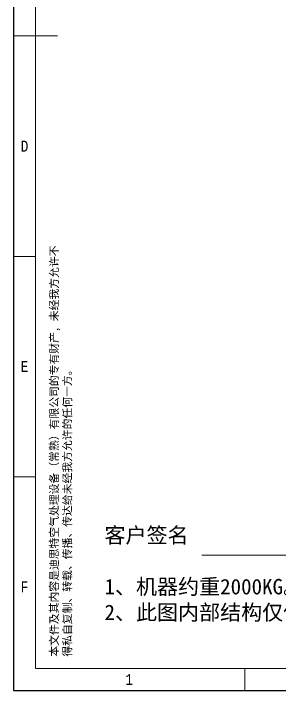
# Model space of a CAD drawing. Header units: millimetres. Extents: x 174875 to 182855, y -330615 to -324972.
# Drawn here: x 174875 to 176022, y -330615 to -327697 of the extents above; entities that cross this region are included whole.
import ezdxf

# ---------------------------------------------------------------- set-up
doc = ezdxf.new("R2010")
doc.units = ezdxf.units.MM
doc.header["$LTSCALE"] = 20
doc.layers.get('0').update_dxf_attribs({"lineweight": 15})
doc.layers.add('Dim', color=4, linetype='Continuous', lineweight=9)
doc.layers.add('Text', color=3, linetype='Continuous', lineweight=9)
doc.layers.add('FORMAT', color=7, linetype='Continuous')
doc.styles.add('AFASTD', font='monotxt.shx', dxfattribs={"width": 0.8, "bigfont": 'extfont.shx'})
doc.styles.add('宋体 1.8', font='', dxfattribs={"height": 1.8})
doc.styles.add('宋体 3.5', font='', dxfattribs={"height": 3.5})
doc.styles.get('宋体 1.8').set_extended_font_data('SimSun')
doc.styles.get('宋体 3.5').set_extended_font_data('SimSun')

msp = doc.modelspace()

# ---------------------------------------------------------------- linework, layer by layer
at = {"lineweight": 9}
msp.add_lwpolyline([(174970.197, -330520.419), (182760.197, -330520.419), (182760.197, -325067.419), (174970.197, -325067.419)], close=True, dxfattribs=at)
at = {"layer": 'FORMAT', "lineweight": 9}
for p, q in [((175065.197, -327793.919), (174875.197, -327793.919)), ((175065.197, -327793.919), (174875.197, -327793.919)), ((174970.197, -328743.919), (174875.197, -328743.919)), ((174970.197, -329693.919), (174875.197, -329693.919)), ((175872.697, -330520.419), (175872.697, -330615.419))]:
    msp.add_line(p, q, dxfattribs=at)
at = {"layer": 'FORMAT', "lineweight": 30}
msp.add_lwpolyline([(174875.197, -330615.419), (182855.197, -330615.419), (182855.197, -324972.419), (174875.197, -324972.419)], close=True, dxfattribs=at)
at = {"layer": 'Text'}
msp.add_line((175687.59, -330032.312), (176938.48, -330032.312), dxfattribs=at)

# ---------------------------------------------------------------- texts
at = {"insert": (175033.364, -330469.722), "char_height": 34.2, "width": 1808.76982, "attachment_point": 1, "rotation": 90, "style": '宋体 1.8'}
msp.add_mtext('本文件及其内容是迪思特空气处理设备（常熟）有限公司的专有财产, 未经我方允许不得私自复制、转载、传播、传达给未经我方允许的任何一方。', dxfattribs=at)
at = {"layer": 'Dim', "color": 0, "char_height": 47.5, "width": 3.13149, "attachment_point": 5, "style": 'AFASTD'}
for s, insert in [('{\\Fmonotxt,extfont|c134;D}', (174922.697, -328268.919)), ('{\\Fmonotxt,extfont|c134;E}', (174922.697, -329218.919)), ('{\\Fmonotxt,extfont|c134;F}', (174922.697, -330168.919)), ('1', (175373.947, -330567.919))]:
    msp.add_mtext(s, dxfattribs=dict(at, insert=insert))
at = {"layer": 'Text', "insert": (175267.584, -329912.888), "char_height": 66.5, "width": 4020.08222, "attachment_point": 1, "style": '宋体 3.5'}
msp.add_mtext('客户签名\\P{\\L              }\\P1、机器约重2000KG。\\P2、此图内部结构仅供参考，最终以实际生产图纸为准。', dxfattribs=at)

doc.saveas('drawing.dxf')
